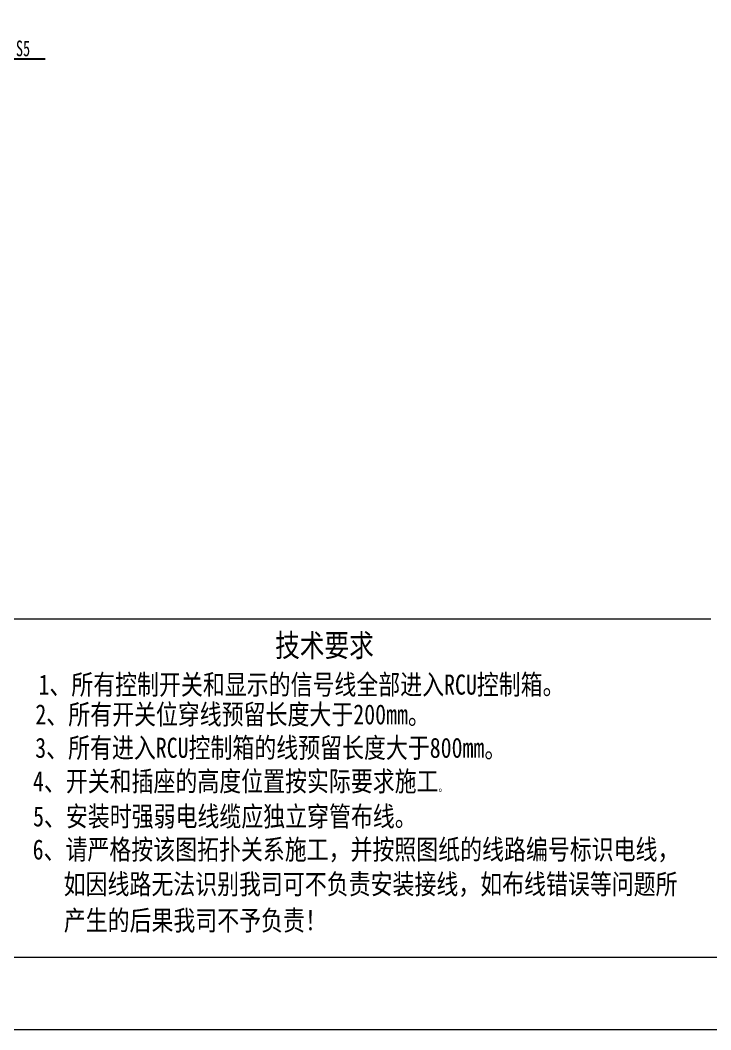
# Model space of a CAD drawing. Header units: millimetres. Extents: x 130143 to 328923, y 19139 to 134795.
# Drawn here: x 232000 to 240799, y 50190 to 63053 of the extents above; entities that cross this region are included whole.
import ezdxf

# ---------------------------------------------------------------- set-up
doc = ezdxf.new("R2010")
doc.units = ezdxf.units.MM
doc.header["$LTSCALE"] = 10
doc.layers.add('新建墙体图', color=255, linetype='Continuous')
doc.layers.add('邦威智能化', color=7, linetype='Continuous', lineweight=18)
doc.styles.add('仿宋体', font='', dxfattribs={"width": 0.8})
doc.styles.add('标准', font='', dxfattribs={"width": 0.667})
doc.styles.get('仿宋体').set_extended_font_data('宋体')
doc.styles.get('标准').set_extended_font_data('仿宋_gb2312')

# ---------------------------------------------------------------- blocks, each defined once
blk = doc.blocks.new('图框')
for points in [[(-2302, 1740), (42698, 1740), (42698, -30260), (-2302, -30260)], [(-802, 590), (41198, 590), (41198, -29110), (-802, -29110)]]:
    blk.add_lwpolyline(points, close=True)

msp = doc.modelspace()

# ---------------------------------------------------------------- linework, layer by layer
at = {"layer": '新建墙体图'}
msp.add_line((230496.1812, 62562.2839), (232317.51872, 62562.2839), dxfattribs=at)
at = {"layer": '邦威智能化'}
msp.add_line((212399.29242, 55425.87109, 0), (240799.29242, 55425.87109, 0), dxfattribs=at)

# ---------------------------------------------------------------- block references
at = {"layer": '邦威智能化', "xscale": 0.8000000000029104, "yscale": 0.7999999999992724, "zscale": 0.8}
msp.add_blockref('图框', (213040.53592, 74398.66925, 0), dxfattribs=at)

# ---------------------------------------------------------------- texts
at = {"layer": '邦威智能化', "linetype": 'Continuous', "lineweight": 0, "insert": (231944.97985, 62794.2018), "char_height": 200, "width": 561.1486717, "attachment_point": 1, "style": '标准'}
msp.add_mtext('{\\fSimHei|b0|i0|c134|p49;S5}', dxfattribs=at)
at = {"layer": '邦威智能化', "linetype": 'Continuous', "lineweight": 25, "attachment_point": 7, "style": '仿宋体'}
for s, insert, char_height, width in [('{\\C1;技术要求}', (235248.68027, 54911.77187, 0), 288, 3523.0578178), ('{\\C1;1、所有控制开关和显示的信号线全部进入RCU控制箱。}', (232232.68172, 54431.45224, 0), 256, 7253.2414009), ('{\\C1;2、所有开关位穿线预留长度大于200mm。}', (232193.52719, 54051.86315, 0), 256, 5293.9908832), ('{\\H2.4038x;\\C1;3\\H0.99998x;、所有进入RCU控制箱的线预留长度大于800mm。}', (232191.3074, 53627.10939, 0), 106.496, 6490.651688), ('{\\H2.4038x;\\C1;4、开关和插座的高度位置按实际要求施工\\H0.41601x;。}', (232162.64637, 53199.93332, 0), 106.496, 5874.1805634), ('{\\C1;5、安装时强弱电线缆应独立穿管布线。}', (232163.67284, 52751.199, 0), 256, 5243.2042359), ('{\\C1;6、请严格按该图拓扑关系施工，并按照图纸的线路编号标识电线，}', (232158.75657, 52322.66534, 0), 256, 8965.9219058), ('{\\C1;如因线路无法识别我司可不负责安装接线，如布线错误等问题所}', (232553.95423, 51881.20311, 0), 256, 8688.189932), ('{\\C1;产生的后果我司不予负责！}', (232555.59328, 51425.76115, 0), 256, 3523.0578178)]:
    msp.add_mtext(s, dxfattribs=dict(at, insert=insert, char_height=char_height, width=width))

doc.saveas('drawing.dxf')
